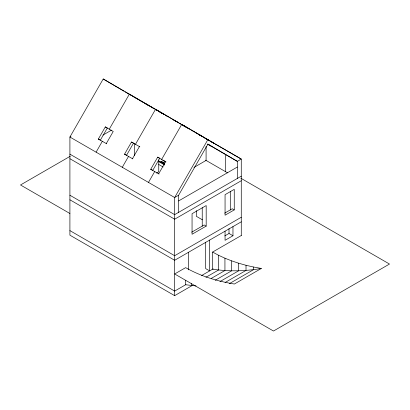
<?xml version="1.0" encoding="UTF-8"?>
<svg xmlns="http://www.w3.org/2000/svg" width="410" height="410" viewBox="0 0 410 410"><rect width="100%" height="100%" fill="white"/><g stroke="black" fill="none" stroke-linecap="round" stroke-linejoin="round"><path stroke-width="0.61" d="M241.27 235.658L241.27 159.065L103.212 78.971L69.91 137.042L69.91 235.176L174.66 295.656L192.275 285.483M98.369 139.031L105.319 126.905L107.317 128.038L100.363 140.159L98.369 139.031L106.687 143.813M96.099 152.161L102.321 141.312M109.275 129.186L129.401 94.09L152.53 107.758M106.272 143.592L113.227 131.472L105.319 126.905M124.558 154.15L131.507 142.024L133.506 143.157L126.552 155.277L124.558 154.15L132.876 158.931M122.288 167.28L128.509 156.43M135.464 144.31L155.59 109.209L178.719 122.877M132.461 158.711L139.415 146.59M150.742 169.268L157.696 157.143L159.695 158.275L152.74 170.396L150.742 169.268L159.065 174.05M148.476 182.399L154.698 171.549M161.648 159.428L181.779 124.332L201.904 136.187L198.445 134.188L200.628 135.479M158.649 173.835L165.604 161.709M207.962 139.451L174.66 197.523L174.66 295.656M178.616 212.354L178.616 195.237L207.962 144.059L237.313 161.35L237.313 178.463M70.899 136.474L69.91 137.042L174.66 197.523L178.616 195.237M102.941 135.09L111.52 130.134M70.223 156.261L20.5 184.971L69.91 213.497M160.146 162.181L161.135 161.612L164.446 163.523M161.407 161.699L163.605 160.428M162.616 162.919L163.605 162.345M156.559 173.056L158.752 171.79L158.752 159.864M193.92 167.459L206.086 160.433L206.086 146.488M178.616 200.941L237.313 167.054M241.27 176.182L174.66 214.635L69.91 154.16M241.27 180.748L174.66 219.201L69.91 158.721M191.711 232.183L204.211 224.962L206.184 226.105L206.184 205.564L192.054 213.723L192.054 234.264L206.184 226.105M224.706 213.128L232.275 208.762L234.253 209.899L234.253 189.364L225.059 194.668L225.059 215.209L234.253 209.899M241.27 217.264L174.66 255.717L69.91 195.237M241.27 221.825L174.66 260.278L69.91 199.803M224.798 235.899L229.016 233.464L232.967 235.75L232.967 226.617M232.967 235.75L225.059 240.311L225.059 231.184M240.819 178.207L389.5 264.045L273.485 331.029L174.66 273.972L185.633 267.643C200.633 276.186 217.392 281.25 234.371 284.022L261.349 268.442C245.288 271.297 228.749 271.604 212.611 269.18L212.611 252.063L241.27 235.519M185.914 284.591L174.66 291.09L69.91 230.615M201.597 275.54L213.195 268.842M205.912 277.298L218.576 269.985L218.576 255.266L212.611 252.063M211.176 278.472L224.936 270.528L224.936 258.203L218.576 255.266M215.137 280.327L231.655 270.79L231.655 260.862L224.936 258.203M219.975 281.567L238.697 270.759L238.697 263.225L231.655 260.862M225.095 282.5L246.015 270.421L246.015 265.285L238.697 263.225M229.359 283.638L253.585 269.652L253.585 267.028L246.015 265.285M185.633 280.322L185.633 284.755L196.052 285.939M253.585 267.028L261.349 268.442M145.576 103.663L149.527 105.949M150.024 106.231L152.986 107.943M155.492 109.47L156.482 110.044M156.974 110.326L157.963 110.9M176.213 121.35L178.683 122.78M179.703 123.451L180.692 124.02M183.162 125.445L186.622 127.443L181.809 124.609M202.397 136.474L214.563 143.638M205.892 138.57L208.362 139.994M208.859 140.281L209.843 140.85M210.832 141.424L212.81 142.562M137.611 99.22L138.734 99.866M139.8 100.486L140.897 101.116M142.613 102.111L143.72 102.746M144.725 103.33L146.493 104.35M146.913 104.591L148.712 105.626M152.592 107.866L154.252 108.829M155.359 109.47L156.471 110.105M158.936 111.535L160.013 112.155M161.089 112.776L162.165 113.396M163.118 113.949L164.343 114.651M165.338 115.225L166.998 116.189M173.097 119.71L176.423 121.626M177.433 122.211L178.524 122.841M183.07 125.465L184.182 126.106M184.526 126.306L185.617 126.936M188.062 128.345L189.169 128.986M193.048 131.226L194.155 131.866M195.821 132.825L196.928 133.465M198.035 134.106L199.803 135.126M200.895 135.756L201.986 136.386M203.58 137.309L204.713 137.96M205.794 138.585L206.906 139.226M207.988 139.851L209.623 140.794M210.714 141.424L211.893 142.106M212.898 142.685L214.666 143.705M215.081 143.946L217.433 145.304M217.807 145.519L241.27 159.065L237.313 161.35L207.65 144.171M205.61 160.161L227.611 172.861M131.507 142.024L139.83 146.806M157.696 157.143L166.019 161.924M158.665 160.874L164.184 164.061M158.403 161.412L164.477 164.922M158.69 164.436L163.108 166.988M202.391 219.806L196.303 216.29L196.303 210.643M201.694 136.11L204.903 138.001M179.672 123.348L180.738 123.979M187.334 127.91L188.374 128.52M153.483 108.23L157.225 110.433M158.296 111.064L159.367 111.694M159.075 111.571L160.11 112.181M161.15 112.791L162.186 113.401M103.212 78.971L123.958 91.194M125.05 91.835L128.873 94.085M129.965 94.73L131.056 95.371M132.696 96.34L133.788 96.98M134.88 97.621L135.971 98.267M207.603 144.11L210.812 145.996M230.297 191.485L230.297 210.063M229.016 228.595L229.016 233.464M225.454 154.503L225.454 171.616M209.643 240.086L209.643 270.892L205.692 268.611L205.692 242.202M202.232 207.685L202.232 226.264M191.598 283.643L191.598 285.56M188.595 252.237L188.595 269.841M164.184 160.664L164.184 165.056M134.541 143.592L134.541 155.605"/></g></svg>
